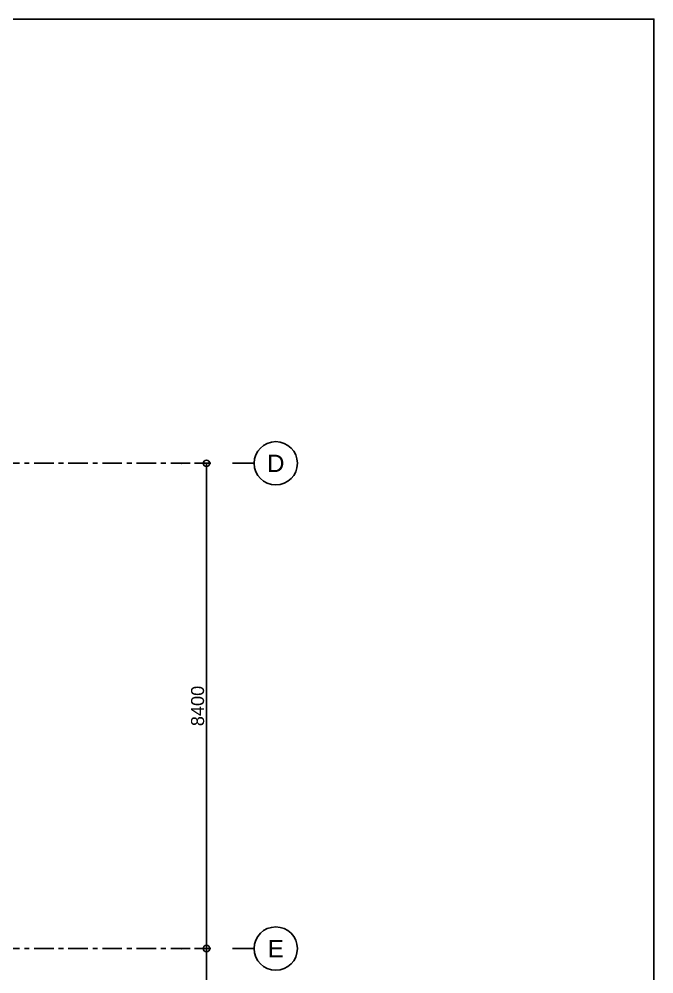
# Model space of a CAD drawing. Header units: millimetres. Extents: x -25371 to 2282244, y -90657 to 147824.
# Drawn here: x 1535623 to 1546611, y -73884 to -57357 of the extents above; entities that cross this region are included whole.
import ezdxf
from ezdxf.enums import TextEntityAlignment as Align

# ---------------------------------------------------------------- set-up
doc = ezdxf.new("R2010")
doc.units = ezdxf.units.MM
doc.linetypes.add('CENTER', pattern=[50.8, 31.75, -6.35, 6.35, -6.35])
doc.linetypes.add('TA_GL_000.90000', pattern=[2.475, 0.9, -0.225, 0.225, -0.225, 0.9])
for name, color, linetype in [('000 - 0_SYM_DWG_GRID-BUBBLE_MAIN_COLOR_6', 7, 'Continuous'), ('000 - 0_SYM_DWG_GRIDLINE_MAIN_COLOR_251', 7, 'Continuous'), ('000 - 0_SYM_DWG_SLOPE-SYM_TEXT_COLOR_3', 7, 'Continuous'), ('000 - D I M', 7, 'Continuous'), ('000 - GRID', 7, 'CENTER')]:
    doc.layers.add(name, color=color, linetype=linetype)
doc.styles.add('Arial', font='arial.ttf', dxfattribs={"height": 300})
doc.styles.add('FAMELINE_FOR_CKST', font='arial.ttf')
doc.styles.add('TA', font='', dxfattribs={"height": 4.5})
doc.styles.get('TA').set_extended_font_data('Cordia New')
doc.dimstyles.new('FAMELINE-CKST_C-C', dxfattribs={"dimtxt": 0.3, "dimasz": 0.15, "dimexe": 0.1, "dimexo": 0.1, "dimgap": 0.05, "dimtad": 1, "dimzin": 0, "dimdsep": 46, "dimtxsty": 'FAMELINE_FOR_CKST', "dimblk": 'ORIGIN', "dimblk1": 'ORIGIN', "dimblk2": 'ORIGIN', "dimsah": 1, "dimcen": 0.1, "dimdle": 0.1, "dimclrd": 7, "dimclre": 7, "dimclrt": 7, "dimadec": 0, "dimazin": 0, "dimtfac": 1, "dimtix": 1, "dimtmove": 2, "dimatfit": 3, "dimfxl": 1, "dimtolj": 1, "dimtzin": 0, "dimlwd": -1, "dimlwe": -1, "dimarcsym": 0})

# ---------------------------------------------------------------- blocks, each defined once
blk = doc.blocks.new('_Origin')
at = {"color": 7, "linetype": 'ByBlock', "lineweight": -2}
blk.add_line((0, 0), (-1, 0), dxfattribs=at)
blk.add_circle((0, 0), 0.5, dxfattribs=at)
blk = doc.blocks.new('*D323')
at = {"layer": '000 - D I M', "color": 7, "transparency": 16777216}
for p, q in [((13225, 3300), (13506, 3300)), ((13431, 3187), (13431, 112)), ((13225, 0), (13506, 0))]:
    blk.add_line(p, q, dxfattribs=at)
at = {"layer": 'Defpoints', "color": 7, "transparency": 16777216}
for p in [(13150, 3300), (13150, 0), (13431, 0)]:
    blk.add_point(p, dxfattribs=at)
at = {"layer": '000 - D I M', "color": 7, "transparency": 16777216, "xscale": 112.5, "yscale": 112.5, "zscale": 112.5}
for p, rotation in [((13431, 3300), 90), ((13431, 0), 270)]:
    blk.add_blockref('_Origin', p, dxfattribs=dict(at, rotation=rotation))
at = {"layer": '000 - D I M', "color": 7, "transparency": 16777216, "insert": (13279, 1650), "char_height": 225, "attachment_point": 5, "rotation": 90, "style": 'FAMELINE_FOR_CKST'}
blk.add_mtext('\\A1;3300', dxfattribs=at)
blk = doc.blocks.new('*D326')
at = {"layer": '000 - D I M', "color": 7, "transparency": 16777216}
for p, q in [((13225, 11700), (13506, 11700)), ((13431, 11588), (13431, 3412)), ((13225, 3300), (13506, 3300))]:
    blk.add_line(p, q, dxfattribs=at)
at = {"layer": 'Defpoints', "color": 7, "transparency": 16777216}
for p in [(13150, 11700), (13150, 3300), (13431, 3300)]:
    blk.add_point(p, dxfattribs=at)
at = {"layer": '000 - D I M', "color": 7, "transparency": 16777216, "xscale": 112.5, "yscale": 112.5, "zscale": 112.5}
for p, rotation in [((13431, 11700), 90), ((13431, 3300), 270)]:
    blk.add_blockref('_Origin', p, dxfattribs=dict(at, rotation=rotation))
at = {"layer": '000 - D I M', "color": 7, "transparency": 16777216, "insert": (13279, 7500), "char_height": 225, "attachment_point": 5, "rotation": 90, "style": 'FAMELINE_FOR_CKST'}
blk.add_mtext('\\A1;8400', dxfattribs=at)
blk = doc.blocks.new('*U333')
at = {"layer": '000 - 0_SYM_DWG_GRID-BUBBLE_MAIN_COLOR_6', "color": 7}
blk.add_line((16.74, 0), (11.74, 0), dxfattribs=at)
blk.add_circle((21.74, 0), 5, dxfattribs=at)
at = {"layer": '000 - 0_SYM_DWG_GRIDLINE_MAIN_COLOR_251', "color": 7, "linetype": 'ByBlock', "ltscale": 5}
blk.add_line((2, 0), (-340.67, 0), dxfattribs=at)
at = {"layer": '000 - 0_SYM_DWG_GRIDLINE_MAIN_COLOR_251', "color": 7}
for p in [(-338.67, 0), (0, 0)]:
    blk.add_point(p, dxfattribs=at)
at = {"color": 7, "style": 'TA', "flags": 1}
blk.add_attdef('LOCATION', (6, -6), '', height=4.5, rotation=270, dxfattribs=at)
at = {"layer": '000 - 0_SYM_DWG_SLOPE-SYM_TEXT_COLOR_3', "color": 7, "style": 'Arial'}
blk.add_attdef('GRID-HEAD', text='', height=4, rotation=360, dxfattribs=at).set_placement((21.74, 0), align=Align.MIDDLE_CENTER)
blk = doc.blocks.new('*U334')
at = {"layer": '000 - 0_SYM_DWG_GRID-BUBBLE_MAIN_COLOR_6', "color": 7}
blk.add_line((16.74, 0), (11.74, 0), dxfattribs=at)
blk.add_circle((21.74, 0), 5, dxfattribs=at)
at = {"layer": '000 - 0_SYM_DWG_GRIDLINE_MAIN_COLOR_251', "color": 7, "linetype": 'ByBlock', "ltscale": 5}
blk.add_line((2, 0), (-340.67, 0), dxfattribs=at)
at = {"layer": '000 - 0_SYM_DWG_GRIDLINE_MAIN_COLOR_251', "color": 7}
for p in [(-338.67, 0), (0, 0)]:
    blk.add_point(p, dxfattribs=at)
at = {"color": 7, "style": 'TA', "flags": 1}
blk.add_attdef('LOCATION', (6, -6), '', height=4.5, rotation=270, dxfattribs=at)
at = {"layer": '000 - 0_SYM_DWG_SLOPE-SYM_TEXT_COLOR_3', "color": 7, "style": 'Arial'}
blk.add_attdef('GRID-HEAD', text='', height=4, rotation=360, dxfattribs=at).set_placement((21.74, 0), align=Align.MIDDLE_CENTER)
blk = doc.blocks.new('C-1-VS01_REV00_20260615-121114_LOPF_DIMS')
at = {"layer": '000 - GRID', "color": 7, "linetype": 'TA_GL_000.90000', "xscale": 75, "yscale": 75, "zscale": 75}
for name, p, values in [('*U333', (13000, 11700), {'GRID-HEAD': 'D'}), ('*U334', (13000, 3300), {'GRID-HEAD': 'E'})]:
    blk.add_blockref(name, p, dxfattribs=at).add_auto_attribs(values)
at = {"layer": '000 - D I M', "color": 7}
for base, p1, p2, picture, middle in [((13431.3, 3300), (13150, 11700), (13150, 3300), '*D326', (13278.9, 7500)), ((13431.3, 0), (13150, 3300), (13150, 0), '*D323', (13278.8, 1650))]:
    dim = blk.add_linear_dim(base=base, p1=p1, p2=p2, angle=90, dimstyle='FAMELINE-CKST_C-C', override={"dimscale": 750, "dimdec": 0, "dimclrd": 7, "dimclre": 7, "dimclrt": 7}, dxfattribs=at)
    dim.commit()
    dim.dimension.update_dxf_attribs({"geometry": picture, "text_midpoint": middle})

msp = doc.modelspace()

# ---------------------------------------------------------------- linework, layer by layer
at = {"color": 7}
msp.add_lwpolyline([(1488486.18, -90657.457), (1546611.18, -90657.457), (1546611.18, -57357.458), (1488486.18, -57357.458)], close=True, dxfattribs=at)

# ---------------------------------------------------------------- block references
msp.add_blockref('C-1-VS01_REV00_20260615-121114_LOPF_DIMS', (1525434.648, -76746.665), dxfattribs=at)

doc.saveas('drawing.dxf')
